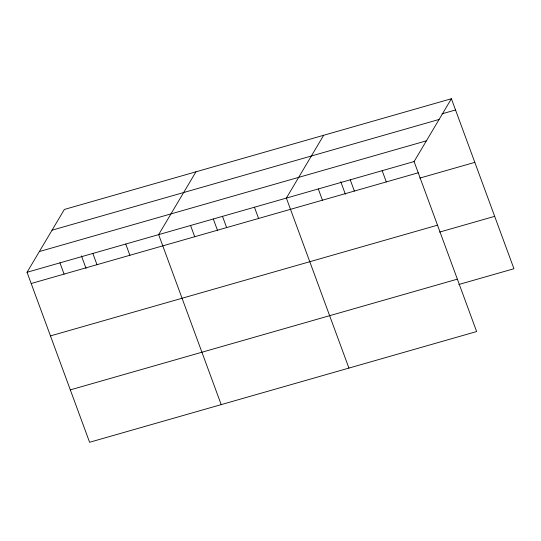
<?xml version="1.0" encoding="UTF-8"?>
<svg xmlns="http://www.w3.org/2000/svg" width="541" height="541" viewBox="0 0 541 541"><rect width="100%" height="100%" fill="white"/><g stroke="black" fill="none" stroke-linecap="round" stroke-linejoin="round"><path stroke-width="0.81" d="M451.404 98.733L414.095 161.549L476.641 331.545L89.596 442.267L27.05 272.272L64.359 209.455L451.404 98.733L513.95 268.728L458.869 284.485M195.957 171.808L158.648 234.625L221.195 404.621M323.68 135.27L286.372 198.087L348.918 368.083M441.97 113.847L455.536 109.965M52.044 230.182L439.089 119.46M39.365 251.545L426.409 140.822M27.05 272.272L414.095 161.549M31.182 283.511L418.227 172.789M419.735 178.117L474.815 162.361M50.462 335.9L437.507 225.178M439.59 232.096L494.677 216.339M70.323 389.878L457.368 279.156M382.162 170.686L386.301 181.918M350.237 179.822L354.369 191.054M340.762 181.695L345.361 194.205M318.304 188.958L322.436 200.19M254.439 207.223L258.571 218.456M222.507 216.359L226.645 227.592M213.323 219.017L217.638 230.743M190.574 225.496L194.713 236.728M125.749 244.038L129.881 255.271M92.849 253.452L96.981 264.684M81.441 255.879L86.039 268.39M59.95 262.858L64.081 274.098"/></g></svg>
